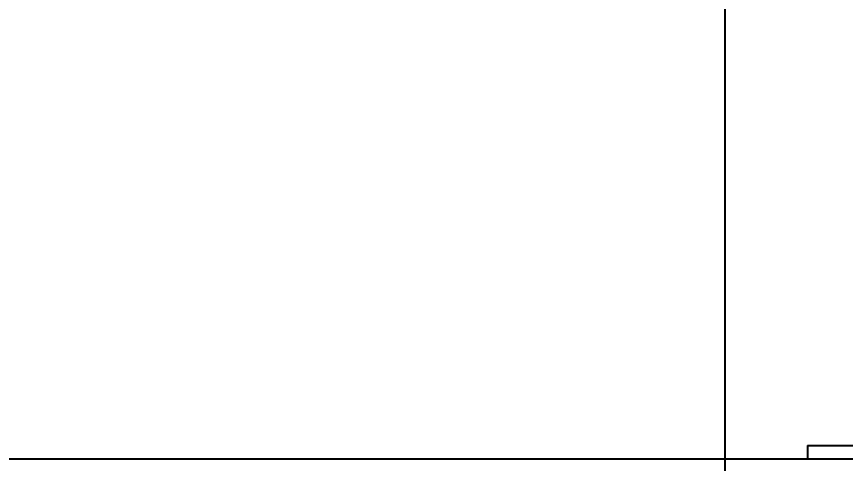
# Model space of a CAD drawing. Header units: millimetres. Extents: x 41 to 1868, y -696 to 319.
# Drawn here: x 532 to 556.08, y 224.51 to 237.49 of the extents above; entities that cross this region are included whole.
import ezdxf

# ---------------------------------------------------------------- set-up
doc = ezdxf.new("R2010")
doc.units = ezdxf.units.MM
doc.header["$PDSIZE"] = -1
doc.layers.add('FORMAT', color=7, linetype='Continuous')
doc.styles.add('SLDTEXTSTYLE0', font='TXT', dxfattribs={"width": 0.75})
doc.dimstyles.new('SLDDIMSTYLE2', dxfattribs={"dimtxt": 2.116667, "dimasz": 2.116667, "dimexe": 0, "dimexo": 0.625, "dimgap": 0.529167, "dimtad": 1, "dimdec": 0, "dimlfac": 25, "dimrnd": 1e-09, "dimzin": 12, "dimtxsty": 'SLDTEXTSTYLE0', "dimsah": 1, "dimcen": 2.5, "dimazin": 3, "dimtfac": 1, "dimtdec": 0, "dimtmove": 0, "dimatfit": 3, "dimfrac": 2, "dimtzin": 12})

# ---------------------------------------------------------------- blocks, each defined once
blk = doc.blocks.new('*D719')
at = {"layer": 'Defpoints', "color": 0}
for p in [(552.577, 240.232), (558.977, 223.032), (552.577, 207.691)]:
    blk.add_point(p, dxfattribs=at)
at = {"layer": 'FORMAT', "color": 0, "lineweight": -2}
for p, q in [((552.577, 240.169), (552.577, 207.691)), ((558.977, 222.969), (558.977, 207.691)), ((552.577, 207.691), (543.812, 207.691)), ((556.86, 207.691), (554.694, 207.691))]:
    blk.add_line(p, q, dxfattribs=at)
at = {"layer": 'FORMAT', "color": 0}
for points in [[(554.694, 208.044), (554.694, 207.339), (552.577, 207.691)], [(556.86, 208.044), (556.86, 207.339), (558.977, 207.691)]]:
    blk.add_solid(points, dxfattribs=at)
at = {"layer": 'FORMAT', "color": 0, "insert": (546.061, 210.337), "char_height": 2.1167, "attachment_point": 2, "style": 'SLDTEXTSTYLE0'}
blk.add_mtext('\\A1;160', dxfattribs=at)

msp = doc.modelspace()

# ---------------------------------------------------------------- linework, layer by layer
at = {"color": 7, "linetype": 'Continuous', "lineweight": 25}
for p, q in [((554.9772, 225.0316), (554.9772, 224.6316)), ((554.9772, 225.0316), (562.9772, 225.0316)), ((756.6252, 224.6316), (508.6252, 224.6316))]:
    msp.add_line(p, q, dxfattribs=at)

# ---------------------------------------------------------------- dimensions: what is measured, and where the dimension line sits
at = {"layer": 'FORMAT'}
dim = msp.add_linear_dim(base=(552.5772, 207.6915), p1=(558.9772, 223.0316), p2=(552.5772, 240.2316), dimstyle='SLDDIMSTYLE2', dxfattribs=at)
dim.commit()
dim.dimension.update_dxf_attribs({"geometry": '*D719', "text_midpoint": (546.0611, 207.6915), "dimtype": 160})

doc.saveas('drawing.dxf')
